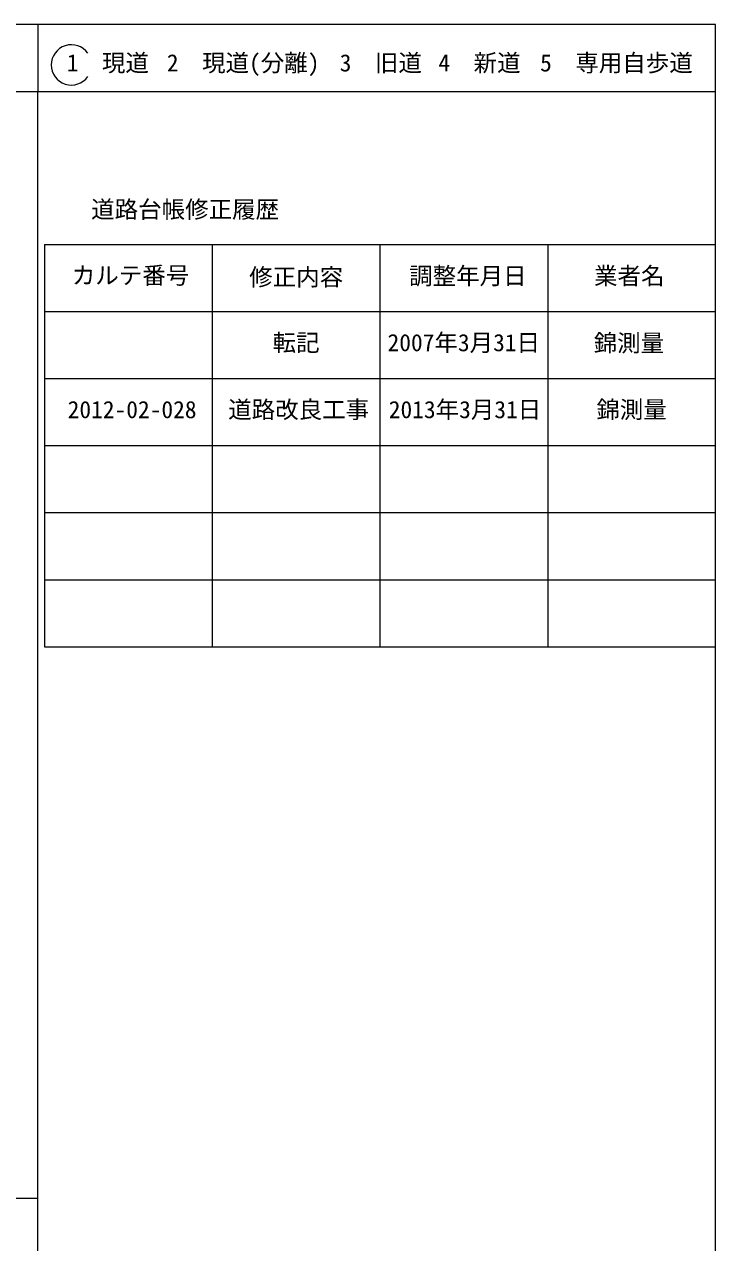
# Model space of a CAD drawing. Units: millimetres on the paper, enlarged 1000 times. Extents: x 40000 to 680000, y 20000 to 380000.
# Drawn here: x 577021 to 680000, y 198357 to 380000 of the extents above; entities that cross this region are included whole.
import ezdxf
from ezdxf.enums import TextEntityAlignment as Align

# ---------------------------------------------------------------- set-up
doc = ezdxf.new("R2010")
doc.units = ezdxf.units.MM
doc.header["$LTSCALE"] = 1000
for name, color, linetype, lineweight in [('S-BGD-HTXT', 7, 'Continuous', 13), ('S-TTL', 2, 'Continuous', 13), ('S-TTL-TXT', 7, 'Continuous', 13)]:
    doc.layers.add(name, color=color, linetype=linetype, lineweight=lineweight)
doc.styles.add('ＭＳ ゴシック', font='')
doc.styles.get('ＭＳ ゴシック').set_extended_font_data('MS Gothic')

msp = doc.modelspace()

# ---------------------------------------------------------------- linework, layer by layer
at = {"layer": 'S-BGD-HTXT'}
for p, q in [((579000, 20000), (579000, 370000)), ((40000, 205000), (579000, 205000))]:
    msp.add_line(p, q, dxfattribs=at)
at = {"layer": 'S-TTL'}
for p, q in [((680000, 380000), (40000, 380000)), ((579000, 380000), (579000, 370000)), ((680000, 20000), (680000, 380000)), ((40000, 370000), (680000, 370000)), ((580000, 347197), (580000, 287197)), ((580000, 347197), (680000, 347197)), ((605000, 347197), (605000, 287197)), ((630000, 347197), (630000, 287197)), ((655000, 347197), (655000, 287197)), ((580000, 337197), (680000, 337197)), ((580000, 327197), (680000, 327197)), ((580000, 317197), (680000, 317197)), ((580000, 307197), (680000, 307197)), ((580000, 297197), (680000, 297197)), ((580000, 287197), (680000, 287197))]:
    msp.add_line(p, q, dxfattribs=at)
at = {"layer": 'S-TTL-TXT'}
msp.add_arc((584031, 373958), 3000, 35.68533, 324.31467, dxfattribs=at)

# ---------------------------------------------------------------- texts
at = {"layer": 'S-TTL-TXT', "style": 'ＭＳ ゴシック'}
for s, p in [('1\u3000現道', (583323, 372208)), ('2\u3000現道(分離)', (598244, 372208)), ('3\u3000旧道', (623996, 372208)), ('4\u3000新道', (638699, 372208)), ('5\u3000専用自歩道', (653853, 372208)), ('道路台帳修正履歴', (586968, 350363)), ('カルテ番号', (584089, 340527)), ('修正内容', (610509, 340273)), ('調整年月日', (634339, 340447)), ('業者名', (661884, 340447)), ('転記', (614000, 330495)), ('2007年3月31日', (631125, 330495)), ('錦測量', (661827, 330439)), ('2012-02-028', (583469, 320513)), ('道路改良工事', (607388, 320513)), ('2013年3月31日', (631307, 320513)), ('錦測量', (662226, 320513))]:
    msp.add_text(s, height=2566, dxfattribs=at).set_placement(p, align=Align.BOTTOM_LEFT)

doc.saveas('drawing.dxf')
